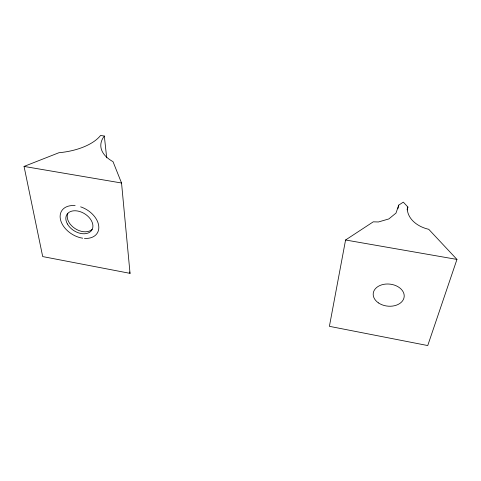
<?xml version="1.0" encoding="UTF-8"?>
<svg xmlns="http://www.w3.org/2000/svg" width="481" height="481" viewBox="0 0 481 481"><rect width="100%" height="100%" fill="white"/><g stroke="black" fill="none" stroke-linecap="round" stroke-linejoin="round"><path stroke-width="0.72" d="M398.749 205.116L395.989 213.089L388.852 218.927L378.457 221.969L373.268 221.831L345.574 239.995L329.401 326.328L427.741 345.556L456.95 259.427L428.733 229.293C418.729 227.08 408.026 220.045 407.215 208.964L407.9 207.034L403.306 202.128L398.749 205.116L397.865 208.736M407.154 209.932L407.9 207.034M24.05 166.426L58.922 152.724A46.837 22.854 -5.5 0 0 100.583 135.444L104.329 136.045A46.801 24.465 -1.9 0 0 113.017 161.652L121.543 183.008L130.038 273.352L42.695 256.577L24.05 166.426L121.543 183.008M345.574 239.995L456.95 259.427M129.545 271.939L130.038 273.352M104.329 136.045L106.698 157.852M80.64 206.842A20.99 14.292 31.9 0 1 98.731 225.908A20.99 14.292 31.9 0 1 84.44 238.384M82.702 238.191A20.99 14.292 31.9 0 1 60.498 219.649A20.99 14.292 31.9 0 1 75.126 205.646M92.148 229.311A14.64 9.999 32 0 1 75.024 228.541A14.64 9.999 32 0 1 67.863 213.384M67.394 223.954A14.695 10.005 31.9 0 0 90.849 231.289A14.695 10.005 31.9 0 0 79.864 211.562A14.695 10.005 31.9 0 0 67.394 223.954M378.463 302.91A15.554 11.063 6.2 0 0 403.914 298.112A15.554 11.063 6.2 0 0 383.73 284.343A15.554 11.063 6.2 0 0 378.463 302.91"/></g></svg>
